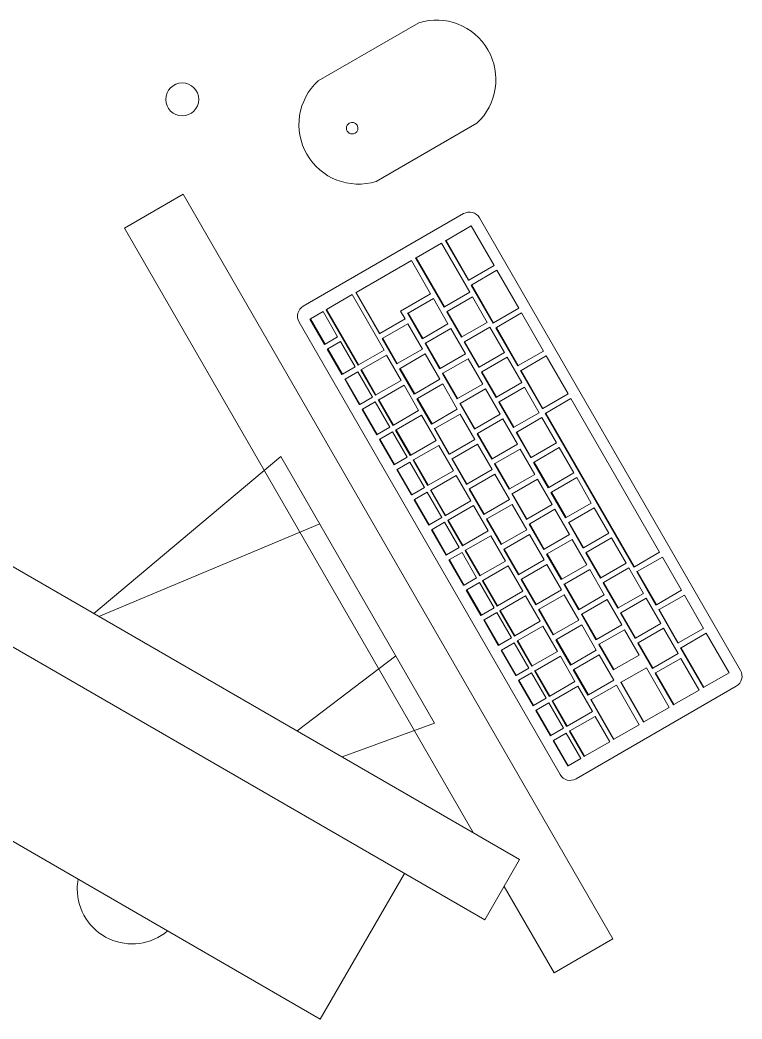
# Model space of a CAD drawing. Header units: millimetres. Extents: x 155920 to 295199, y -4084 to 97293.
# Drawn here: x 182452 to 182847, y 20734 to 21280 of the extents above; entities that cross this region are included whole.
import ezdxf

# ---------------------------------------------------------------- set-up
doc = ezdxf.new("R2010")
doc.units = ezdxf.units.MM
doc.header["$MEASUREMENT"] = 0
for name, color, linetype, lineweight in [('A-GENM', 8, 'CONTINUOUS', 9), ('E-ELEC-EQPM', 8, 'CONTINUOUS', 9), ('I-FURN', 8, 'CONTINUOUS', 9)]:
    doc.layers.add(name, color=color, linetype=linetype, lineweight=lineweight)

msp = doc.modelspace()

# ---------------------------------------------------------------- linework, layer by layer
at = {"layer": 'A-GENM'}
for p, q in [((182670.14, 21278.9), (182615.15, 21247.15)), ((182646.9, 21192.16), (182701.89, 21223.91)), ((182694.66, 21174.55), (182607.05, 21123.96)), ((182846.1, 20924.94), (182703.33, 21172.22)), ((182698.91, 21167.9), (182685.11, 21159.93)), ((182711.41, 21146.25), (182698.91, 21167.9)), ((182682.54, 21158.45), (182668.72, 21150.46)), ((182698.04, 21131.6), (182682.54, 21158.45)), ((182684.87, 21159.79), (182685.11, 21159.93)), ((182697.37, 21138.14), (182684.87, 21159.79)), ((182685.11, 21159.93), (182697.61, 21138.28)), ((182668.48, 21150.33), (182668.72, 21150.46)), ((182683.98, 21123.48), (182668.48, 21150.33)), ((182668.72, 21150.46), (182684.22, 21123.62)), ((182666.15, 21148.98), (182635.94, 21131.54)), ((182676.65, 21130.79), (182666.15, 21148.98)), ((182697.61, 21138.28), (182711.41, 21146.25)), ((182712.91, 21143.65), (182699.11, 21135.68)), ((182724.91, 21122.86), (182712.91, 21143.65)), ((182697.37, 21138.14), (182697.61, 21138.28)), ((182698.87, 21135.54), (182699.11, 21135.68)), ((182710.87, 21114.76), (182698.87, 21135.54)), ((182699.11, 21135.68), (182711.11, 21114.9)), ((182633.85, 21130.33), (182619.78, 21122.21)), ((182651.35, 21100.02), (182633.85, 21130.33)), ((182635.7, 21131.4), (182635.94, 21131.54)), ((182648.7, 21108.88), (182635.7, 21131.4)), ((182635.94, 21131.54), (182648.94, 21109.02)), ((182660.26, 21121.33), (182676.65, 21130.79)), ((182678.15, 21128.2), (182664.33, 21120.22)), ((182686.15, 21114.34), (182678.15, 21128.2)), ((182684.22, 21123.62), (182698.04, 21131.6)), ((182699.54, 21129), (182685.72, 21121.02)), ((182707.54, 21115.14), (182699.54, 21129)), ((182683.98, 21123.48), (182684.22, 21123.62)), ((182711.11, 21114.9), (182724.91, 21122.86)), ((182610.68, 21116.95), (182610.92, 21117.09)), ((182618.68, 21103.1), (182610.68, 21116.95)), ((182617.83, 21121.08), (182610.92, 21117.09)), ((182610.92, 21117.09), (182618.92, 21103.24)), ((182625.83, 21107.23), (182617.83, 21121.08)), ((182619.54, 21122.07), (182619.78, 21122.21)), ((182637.04, 21091.76), (182619.54, 21122.07)), ((182619.78, 21122.21), (182637.28, 21091.9)), ((182648.94, 21109.02), (182662.76, 21117)), ((182662.76, 21117), (182660.26, 21121.33)), ((182664.09, 21120.08), (182664.33, 21120.22)), ((182672.09, 21106.22), (182664.09, 21120.08)), ((182664.33, 21120.22), (182672.33, 21106.36)), ((182685.48, 21120.88), (182685.72, 21121.02)), ((182693.48, 21107.03), (182685.48, 21120.88)), ((182685.72, 21121.02), (182693.72, 21107.16)), ((182726.41, 21120.27), (182712.61, 21112.3)), ((182738.41, 21099.48), (182726.41, 21120.27)), ((182604.72, 21115.29), (182747.49, 20868.01)), ((182664.26, 21114.4), (182650.44, 21106.42)), ((182672.26, 21100.55), (182664.26, 21114.4)), ((182672.33, 21106.36), (182686.15, 21114.34)), ((182687.65, 21111.74), (182673.83, 21103.76)), ((182695.65, 21097.89), (182687.65, 21111.74)), ((182693.72, 21107.16), (182707.54, 21115.14)), ((182709.04, 21112.55), (182695.22, 21104.57)), ((182717.04, 21098.69), (182709.04, 21112.55)), ((182710.87, 21114.76), (182711.11, 21114.9)), ((182712.37, 21112.16), (182712.61, 21112.3)), ((182724.37, 21091.37), (182712.37, 21112.16)), ((182712.61, 21112.3), (182724.61, 21091.51)), ((182618.92, 21103.24), (182625.83, 21107.23)), ((182648.7, 21108.88), (182648.94, 21109.02)), ((182650.2, 21106.28), (182650.44, 21106.42)), ((182658.2, 21092.43), (182650.2, 21106.28)), ((182650.44, 21106.42), (182658.44, 21092.57)), ((182672.09, 21106.22), (182672.33, 21106.36)), ((182693.48, 21107.03), (182693.72, 21107.16)), ((182618.68, 21103.1), (182618.92, 21103.24)), ((182620.18, 21100.5), (182620.42, 21100.64)), ((182628.18, 21086.64), (182620.18, 21100.5)), ((182627.33, 21104.63), (182620.42, 21100.64)), ((182620.42, 21100.64), (182628.42, 21086.78)), ((182635.33, 21090.77), (182627.33, 21104.63)), ((182658.44, 21092.57), (182672.26, 21100.55)), ((182673.59, 21103.62), (182673.83, 21103.76)), ((182681.59, 21089.77), (182673.59, 21103.62)), ((182673.83, 21103.76), (182681.83, 21089.91)), ((182694.98, 21104.43), (182695.22, 21104.57)), ((182702.98, 21090.57), (182694.98, 21104.43)), ((182695.22, 21104.57), (182703.22, 21090.71)), ((182637.28, 21091.9), (182651.35, 21100.02)), ((182652.61, 21097.28), (182638.78, 21089.3)), ((182660.61, 21083.43), (182652.61, 21097.28)), ((182673.76, 21097.95), (182659.94, 21089.97)), ((182681.76, 21084.09), (182673.76, 21097.95)), ((182681.83, 21089.91), (182695.65, 21097.89)), ((182697.15, 21095.29), (182683.33, 21087.31)), ((182705.15, 21081.43), (182697.15, 21095.29)), ((182703.22, 21090.71), (182717.04, 21098.69)), ((182718.54, 21096.09), (182704.72, 21088.11)), ((182726.54, 21082.24), (182718.54, 21096.09)), ((182724.61, 21091.51), (182738.41, 21099.48)), ((182739.91, 21096.88), (182726.11, 21088.91)), ((182751.91, 21076.1), (182739.91, 21096.88)), ((182628.42, 21086.78), (182635.33, 21090.77)), ((182637.04, 21091.76), (182637.28, 21091.9)), ((182658.2, 21092.43), (182658.44, 21092.57)), ((182659.7, 21089.83), (182659.94, 21089.97)), ((182667.7, 21075.97), (182659.7, 21089.83)), ((182659.94, 21089.97), (182667.94, 21076.11)), ((182681.59, 21089.77), (182681.83, 21089.91)), ((182702.98, 21090.57), (182703.22, 21090.71)), ((182724.37, 21091.37), (182724.61, 21091.51)), ((182628.18, 21086.64), (182628.42, 21086.78)), ((182629.68, 21084.05), (182629.92, 21084.18)), ((182636.83, 21088.17), (182629.92, 21084.18)), ((182629.92, 21084.18), (182637.92, 21070.33)), ((182644.83, 21074.32), (182636.83, 21088.17)), ((182638.54, 21089.16), (182638.78, 21089.3)), ((182646.54, 21075.31), (182638.54, 21089.16)), ((182638.78, 21089.3), (182646.78, 21075.45)), ((182667.94, 21076.11), (182681.76, 21084.09)), ((182683.09, 21087.17), (182683.33, 21087.31)), ((182691.09, 21073.31), (182683.09, 21087.17)), ((182683.33, 21087.31), (182691.33, 21073.45)), ((182704.48, 21087.97), (182704.72, 21088.11)), ((182712.48, 21074.12), (182704.48, 21087.97)), ((182704.72, 21088.11), (182712.72, 21074.25)), ((182725.87, 21088.78), (182726.11, 21088.91)), ((182737.87, 21067.99), (182725.87, 21088.78)), ((182726.11, 21088.91), (182738.11, 21068.13)), ((182637.68, 21070.19), (182629.68, 21084.05)), ((182646.78, 21075.45), (182660.61, 21083.43)), ((182662.11, 21080.83), (182648.28, 21072.85)), ((182670.11, 21066.97), (182662.11, 21080.83)), ((182683.26, 21081.49), (182669.44, 21073.51)), ((182691.26, 21067.64), (182683.26, 21081.49)), ((182691.33, 21073.45), (182705.15, 21081.43)), ((182706.65, 21078.83), (182692.83, 21070.85)), ((182714.65, 21064.98), (182706.65, 21078.83)), ((182712.72, 21074.25), (182726.54, 21082.24)), ((182728.04, 21079.64), (182714.22, 21071.66)), ((182736.04, 21065.78), (182728.04, 21079.64)), ((182637.92, 21070.33), (182644.83, 21074.32)), ((182646.54, 21075.31), (182646.78, 21075.45)), ((182667.7, 21075.97), (182667.94, 21076.11)), ((182669.2, 21073.38), (182669.44, 21073.51)), ((182677.2, 21059.52), (182669.2, 21073.38)), ((182669.44, 21073.51), (182677.44, 21059.66)), ((182691.09, 21073.31), (182691.33, 21073.45)), ((182712.48, 21074.12), (182712.72, 21074.25)), ((182738.11, 21068.13), (182751.91, 21076.1)), ((182753.41, 21073.5), (182739.61, 21065.53)), ((182801.91, 20989.5), (182753.41, 21073.5)), ((182637.68, 21070.19), (182637.92, 21070.33)), ((182639.18, 21067.59), (182639.42, 21067.73)), ((182646.33, 21071.72), (182639.42, 21067.73)), ((182639.42, 21067.73), (182647.42, 21053.87)), ((182654.33, 21057.86), (182646.33, 21071.72)), ((182648.04, 21072.71), (182648.28, 21072.85)), ((182656.04, 21058.85), (182648.04, 21072.71)), ((182648.28, 21072.85), (182656.28, 21058.99)), ((182692.59, 21070.71), (182692.83, 21070.85)), ((182700.59, 21056.86), (182692.59, 21070.71)), ((182692.83, 21070.85), (182700.83, 21057)), ((182713.98, 21071.52), (182714.22, 21071.66)), ((182721.98, 21057.66), (182713.98, 21071.52)), ((182714.22, 21071.66), (182722.22, 21057.8)), ((182737.87, 21067.99), (182738.11, 21068.13)), ((182647.18, 21053.73), (182639.18, 21067.59)), ((182656.28, 21058.99), (182670.11, 21066.97)), ((182671.61, 21064.37), (182657.78, 21056.39)), ((182679.61, 21050.52), (182671.61, 21064.37)), ((182677.44, 21059.66), (182691.26, 21067.64)), ((182692.76, 21065.04), (182678.94, 21057.06)), ((182700.76, 21051.18), (182692.76, 21065.04)), ((182700.83, 21057), (182714.65, 21064.98)), ((182716.15, 21062.38), (182702.33, 21054.4)), ((182724.15, 21048.52), (182716.15, 21062.38)), ((182722.22, 21057.8), (182736.04, 21065.78)), ((182737.54, 21063.18), (182723.72, 21055.2)), ((182745.54, 21049.33), (182737.54, 21063.18)), ((182739.37, 21065.39), (182739.61, 21065.53)), ((182787.87, 20981.39), (182739.37, 21065.39)), ((182739.61, 21065.53), (182788.11, 20981.53)), ((182647.42, 21053.87), (182654.33, 21057.86)), ((182656.04, 21058.85), (182656.28, 21058.99)), ((182677.2, 21059.52), (182677.44, 21059.66)), ((182678.7, 21056.92), (182678.94, 21057.06)), ((182686.7, 21043.06), (182678.7, 21056.92)), ((182678.94, 21057.06), (182686.94, 21043.2)), ((182700.59, 21056.86), (182700.83, 21057)), ((182721.98, 21057.66), (182722.22, 21057.8)), ((182647.18, 21053.73), (182647.42, 21053.87)), ((182655.83, 21055.27), (182648.92, 21051.27)), ((182663.83, 21041.41), (182655.83, 21055.27)), ((182657.54, 21056.26), (182657.78, 21056.39)), ((182665.54, 21042.4), (182657.54, 21056.26)), ((182657.78, 21056.39), (182665.78, 21042.54)), ((182702.09, 21054.26), (182702.33, 21054.4)), ((182710.09, 21040.4), (182702.09, 21054.26)), ((182702.33, 21054.4), (182710.33, 21040.54)), ((182723.48, 21055.06), (182723.72, 21055.2)), ((182731.48, 21041.21), (182723.48, 21055.06)), ((182723.72, 21055.2), (182731.72, 21041.35)), ((182648.68, 21051.14), (182648.92, 21051.27)), ((182656.68, 21037.28), (182648.68, 21051.14)), ((182648.92, 21051.27), (182656.92, 21037.42)), ((182665.78, 21042.54), (182679.61, 21050.52)), ((182681.11, 21047.92), (182667.28, 21039.94)), ((182689.11, 21034.06), (182681.11, 21047.92)), ((182686.94, 21043.2), (182700.76, 21051.18)), ((182702.26, 21048.58), (182688.44, 21040.6)), ((182710.26, 21034.73), (182702.26, 21048.58)), ((182710.33, 21040.54), (182724.15, 21048.52)), ((182725.65, 21045.92), (182711.83, 21037.94)), ((182733.65, 21032.07), (182725.65, 21045.92)), ((182731.72, 21041.35), (182745.54, 21049.33)), ((182747.04, 21046.73), (182733.22, 21038.75)), ((182755.04, 21032.87), (182747.04, 21046.73)), ((182656.92, 21037.42), (182663.83, 21041.41)), ((182665.54, 21042.4), (182665.78, 21042.54)), ((182686.7, 21043.06), (182686.94, 21043.2)), ((182688.2, 21040.47), (182688.44, 21040.6)), ((182696.2, 21026.61), (182688.2, 21040.47)), ((182688.44, 21040.6), (182696.44, 21026.75)), ((182710.09, 21040.4), (182710.33, 21040.54)), ((182731.48, 21041.21), (182731.72, 21041.35)), ((182656.68, 21037.28), (182656.92, 21037.42)), ((182665.33, 21038.81), (182658.42, 21034.82)), ((182673.33, 21024.95), (182665.33, 21038.81)), ((182667.04, 21039.8), (182667.28, 21039.94)), ((182675.04, 21025.94), (182667.04, 21039.8)), ((182667.28, 21039.94), (182675.28, 21026.08)), ((182711.59, 21037.81), (182711.83, 21037.94)), ((182719.59, 21023.95), (182711.59, 21037.81)), ((182711.83, 21037.94), (182719.83, 21024.09)), ((182732.98, 21038.61), (182733.22, 21038.75)), ((182740.98, 21024.75), (182732.98, 21038.61)), ((182733.22, 21038.75), (182741.22, 21024.89)), ((182658.18, 21034.68), (182658.42, 21034.82)), ((182666.18, 21020.83), (182658.18, 21034.68)), ((182658.42, 21034.82), (182666.42, 21020.96)), ((182675.28, 21026.08), (182689.11, 21034.06)), ((182690.61, 21031.47), (182676.78, 21023.48)), ((182698.61, 21017.61), (182690.61, 21031.47)), ((182696.44, 21026.75), (182710.26, 21034.73)), ((182711.76, 21032.13), (182697.94, 21024.15)), ((182719.76, 21018.27), (182711.76, 21032.13)), ((182719.83, 21024.09), (182733.65, 21032.07)), ((182741.22, 21024.89), (182755.04, 21032.87)), ((182756.54, 21030.27), (182742.72, 21022.29)), ((182764.54, 21016.42), (182756.54, 21030.27)), ((182666.42, 21020.96), (182673.33, 21024.95)), ((182675.04, 21025.94), (182675.28, 21026.08)), ((182696.2, 21026.61), (182696.44, 21026.75)), ((182697.7, 21024.01), (182697.94, 21024.15)), ((182697.94, 21024.15), (182705.94, 21010.29)), ((182719.59, 21023.95), (182719.83, 21024.09)), ((182735.15, 21029.47), (182721.33, 21021.49)), ((182743.15, 21015.61), (182735.15, 21029.47)), ((182740.98, 21024.75), (182741.22, 21024.89)), ((182666.18, 21020.83), (182666.42, 21020.96)), ((182674.83, 21022.36), (182667.92, 21018.37)), ((182682.83, 21008.5), (182674.83, 21022.36)), ((182676.54, 21023.35), (182676.78, 21023.48)), ((182684.54, 21009.49), (182676.54, 21023.35)), ((182676.78, 21023.48), (182684.78, 21009.63)), ((182705.7, 21010.16), (182697.7, 21024.01)), ((182721.09, 21021.35), (182721.33, 21021.49)), ((182729.09, 21007.49), (182721.09, 21021.35)), ((182721.33, 21021.49), (182729.33, 21007.63)), ((182742.48, 21022.15), (182742.72, 21022.29)), ((182750.48, 21008.3), (182742.48, 21022.15)), ((182742.72, 21022.29), (182750.72, 21008.44)), ((182667.68, 21018.23), (182667.92, 21018.37)), ((182675.68, 21004.37), (182667.68, 21018.23)), ((182667.92, 21018.37), (182675.92, 21004.51)), ((182684.78, 21009.63), (182698.61, 21017.61)), ((182700.11, 21015.01), (182686.28, 21007.03)), ((182708.11, 21001.15), (182700.11, 21015.01)), ((182705.94, 21010.29), (182719.76, 21018.27)), ((182721.26, 21015.68), (182707.44, 21007.7)), ((182729.26, 21001.82), (182721.26, 21015.68)), ((182729.33, 21007.63), (182743.15, 21015.61)), ((182750.72, 21008.44), (182764.54, 21016.42)), ((182766.04, 21013.82), (182752.22, 21005.84)), ((182774.04, 20999.96), (182766.04, 21013.82)), ((182675.92, 21004.51), (182682.83, 21008.5)), ((182684.54, 21009.49), (182684.78, 21009.63)), ((182705.7, 21010.16), (182705.94, 21010.29)), ((182707.2, 21007.56), (182707.44, 21007.7)), ((182707.44, 21007.7), (182715.44, 20993.84)), ((182744.65, 21013.02), (182730.83, 21005.04)), ((182752.65, 20999.16), (182744.65, 21013.02)), ((182750.48, 21008.3), (182750.72, 21008.44)), ((182675.68, 21004.37), (182675.92, 21004.51)), ((182684.33, 21005.9), (182677.42, 21001.91)), ((182692.33, 20992.05), (182684.33, 21005.9)), ((182686.04, 21006.89), (182686.28, 21007.03)), ((182694.04, 20993.04), (182686.04, 21006.89)), ((182686.28, 21007.03), (182694.28, 20993.17)), ((182715.2, 20993.7), (182707.2, 21007.56)), ((182729.09, 21007.49), (182729.33, 21007.63)), ((182730.59, 21004.9), (182730.83, 21005.04)), ((182738.59, 20991.04), (182730.59, 21004.9)), ((182730.83, 21005.04), (182738.83, 20991.18)), ((182751.98, 21005.7), (182752.22, 21005.84)), ((182759.98, 20991.84), (182751.98, 21005.7)), ((182752.22, 21005.84), (182760.22, 20991.98)), ((182677.18, 21001.77), (182677.42, 21001.91)), ((182685.18, 20987.92), (182677.18, 21001.77)), ((182677.42, 21001.91), (182685.42, 20988.05)), ((182694.28, 20993.17), (182708.11, 21001.15)), ((182709.61, 20998.56), (182695.78, 20990.58)), ((182717.61, 20984.7), (182709.61, 20998.56)), ((182715.44, 20993.84), (182729.26, 21001.82)), ((182730.76, 20999.22), (182716.94, 20991.24)), ((182738.76, 20985.37), (182730.76, 20999.22)), ((182738.83, 20991.18), (182752.65, 20999.16)), ((182760.22, 20991.98), (182774.04, 20999.96)), ((182775.54, 20997.36), (182761.72, 20989.38)), ((182783.54, 20983.51), (182775.54, 20997.36)), ((182685.42, 20988.05), (182692.33, 20992.05)), ((182694.04, 20993.04), (182694.28, 20993.17)), ((182715.2, 20993.7), (182715.44, 20993.84)), ((182754.15, 20996.56), (182740.33, 20988.58)), ((182762.15, 20982.7), (182754.15, 20996.56)), ((182759.98, 20991.84), (182760.22, 20991.98)), ((182685.18, 20987.92), (182685.42, 20988.05)), ((182693.83, 20989.45), (182686.92, 20985.46)), ((182701.83, 20975.59), (182693.83, 20989.45)), ((182695.54, 20990.44), (182695.78, 20990.58)), ((182703.54, 20976.58), (182695.54, 20990.44)), ((182695.78, 20990.58), (182703.78, 20976.72)), ((182716.7, 20991.1), (182716.94, 20991.24)), ((182724.7, 20977.25), (182716.7, 20991.1)), ((182716.94, 20991.24), (182724.94, 20977.38)), ((182738.59, 20991.04), (182738.83, 20991.18)), ((182740.09, 20988.44), (182740.33, 20988.58)), ((182748.09, 20974.59), (182740.09, 20988.44)), ((182740.33, 20988.58), (182748.33, 20974.72)), ((182761.48, 20989.25), (182761.72, 20989.38)), ((182769.48, 20975.39), (182761.48, 20989.25)), ((182761.72, 20989.38), (182769.72, 20975.53)), ((182788.11, 20981.53), (182801.91, 20989.5)), ((182803.41, 20986.9), (182789.61, 20978.93)), ((182813.91, 20968.71), (182803.41, 20986.9)), ((182686.68, 20985.32), (182686.92, 20985.46)), ((182694.68, 20971.46), (182686.68, 20985.32)), ((182686.92, 20985.46), (182694.92, 20971.6)), ((182703.78, 20976.72), (182717.61, 20984.7)), ((182719.11, 20982.1), (182705.28, 20974.12)), ((182727.11, 20968.25), (182719.11, 20982.1)), ((182724.94, 20977.38), (182738.76, 20985.37)), ((182740.26, 20982.77), (182726.44, 20974.79)), ((182748.26, 20968.91), (182740.26, 20982.77)), ((182748.33, 20974.72), (182762.15, 20982.7)), ((182769.72, 20975.53), (182783.54, 20983.51)), ((182785.04, 20980.91), (182771.22, 20972.93)), ((182793.04, 20967.05), (182785.04, 20980.91)), ((182787.87, 20981.39), (182788.11, 20981.53)), ((182694.92, 20971.6), (182701.83, 20975.59)), ((182703.54, 20976.58), (182703.78, 20976.72)), ((182724.7, 20977.25), (182724.94, 20977.38)), ((182763.65, 20980.11), (182749.83, 20972.13)), ((182771.65, 20966.25), (182763.65, 20980.11)), ((182769.48, 20975.39), (182769.72, 20975.53)), ((182789.37, 20978.79), (182789.61, 20978.93)), ((182799.87, 20960.6), (182789.37, 20978.79)), ((182789.61, 20978.93), (182800.11, 20960.74)), ((182694.68, 20971.46), (182694.92, 20971.6)), ((182703.33, 20972.99), (182696.42, 20969)), ((182711.33, 20959.14), (182703.33, 20972.99)), ((182705.04, 20973.98), (182705.28, 20974.12)), ((182713.04, 20960.13), (182705.04, 20973.98)), ((182705.28, 20974.12), (182713.28, 20960.27)), ((182726.2, 20974.65), (182726.44, 20974.79)), ((182734.2, 20960.79), (182726.2, 20974.65)), ((182726.44, 20974.79), (182734.44, 20960.93)), ((182748.09, 20974.59), (182748.33, 20974.72)), ((182749.59, 20971.99), (182749.83, 20972.13)), ((182757.59, 20958.13), (182749.59, 20971.99)), ((182749.83, 20972.13), (182757.83, 20958.27)), ((182770.98, 20972.79), (182771.22, 20972.93)), ((182778.98, 20958.93), (182770.98, 20972.79)), ((182771.22, 20972.93), (182779.22, 20959.07)), ((182696.18, 20968.86), (182696.42, 20969)), ((182704.18, 20955.01), (182696.18, 20968.86)), ((182696.42, 20969), (182704.42, 20955.15)), ((182713.28, 20960.27), (182727.11, 20968.25)), ((182728.61, 20965.65), (182714.78, 20957.67)), ((182736.61, 20951.79), (182728.61, 20965.65)), ((182734.44, 20960.93), (182748.26, 20968.91)), ((182749.76, 20966.31), (182735.94, 20958.33)), ((182757.76, 20952.46), (182749.76, 20966.31)), ((182757.83, 20958.27), (182771.65, 20966.25)), ((182779.22, 20959.07), (182793.04, 20967.05)), ((182794.54, 20964.46), (182780.72, 20956.48)), ((182802.54, 20950.6), (182794.54, 20964.46)), ((182800.11, 20960.74), (182813.91, 20968.71)), ((182815.41, 20966.11), (182801.61, 20958.14)), ((182825.91, 20947.93), (182815.41, 20966.11)), ((182704.42, 20955.15), (182711.33, 20959.14)), ((182713.04, 20960.13), (182713.28, 20960.27)), ((182734.2, 20960.79), (182734.44, 20960.93)), ((182773.15, 20963.65), (182759.33, 20955.67)), ((182781.15, 20949.8), (182773.15, 20963.65)), ((182778.98, 20958.93), (182779.22, 20959.07)), ((182799.87, 20960.6), (182800.11, 20960.74)), ((182704.18, 20955.01), (182704.42, 20955.15)), ((182712.83, 20956.54), (182705.92, 20952.55)), ((182720.83, 20942.68), (182712.83, 20956.54)), ((182714.54, 20957.53), (182714.78, 20957.67)), ((182722.54, 20943.67), (182714.54, 20957.53)), ((182714.78, 20957.67), (182722.78, 20943.81)), ((182735.7, 20958.19), (182735.94, 20958.33)), ((182743.7, 20944.34), (182735.7, 20958.19)), ((182735.94, 20958.33), (182743.94, 20944.48)), ((182757.59, 20958.13), (182757.83, 20958.27)), ((182759.09, 20955.53), (182759.33, 20955.67)), ((182767.09, 20941.68), (182759.09, 20955.53)), ((182759.33, 20955.67), (182767.33, 20941.82)), ((182780.48, 20956.34), (182780.72, 20956.48)), ((182788.48, 20942.48), (182780.48, 20956.34)), ((182780.72, 20956.48), (182788.72, 20942.62)), ((182801.37, 20958.01), (182801.61, 20958.14)), ((182811.87, 20939.82), (182801.37, 20958.01)), ((182801.61, 20958.14), (182812.11, 20939.96)), ((182705.68, 20952.41), (182705.92, 20952.55)), ((182713.68, 20938.55), (182705.68, 20952.41)), ((182705.92, 20952.55), (182713.92, 20938.69)), ((182722.78, 20943.81), (182736.61, 20951.79)), ((182738.11, 20949.19), (182724.28, 20941.21)), ((182746.11, 20935.34), (182738.11, 20949.19)), ((182743.94, 20944.48), (182757.76, 20952.46)), ((182759.26, 20949.86), (182745.44, 20941.88)), ((182767.26, 20936), (182759.26, 20949.86)), ((182767.33, 20941.82), (182781.15, 20949.8)), ((182788.72, 20942.62), (182802.54, 20950.6)), ((182804.04, 20948), (182790.22, 20940.02)), ((182812.04, 20934.14), (182804.04, 20948)), ((182812.11, 20939.96), (182825.91, 20947.93)), ((182713.92, 20938.69), (182720.83, 20942.68)), ((182722.54, 20943.67), (182722.78, 20943.81)), ((182743.7, 20944.34), (182743.94, 20944.48)), ((182782.65, 20947.2), (182768.83, 20939.22)), ((182790.65, 20933.34), (182782.65, 20947.2)), ((182788.48, 20942.48), (182788.72, 20942.62)), ((182827.41, 20945.33), (182813.61, 20937.36)), ((182839.91, 20923.68), (182827.41, 20945.33)), ((182713.68, 20938.55), (182713.92, 20938.69)), ((182722.33, 20940.08), (182715.42, 20936.09)), ((182730.33, 20926.23), (182722.33, 20940.08)), ((182724.04, 20941.07), (182724.28, 20941.21)), ((182732.04, 20927.22), (182724.04, 20941.07)), ((182724.28, 20941.21), (182732.28, 20927.36)), ((182745.2, 20941.74), (182745.44, 20941.88)), ((182753.2, 20927.88), (182745.2, 20941.74)), ((182745.44, 20941.88), (182753.44, 20928.02)), ((182767.09, 20941.68), (182767.33, 20941.82)), ((182768.59, 20939.08), (182768.83, 20939.22)), ((182776.59, 20925.22), (182768.59, 20939.08)), ((182768.83, 20939.22), (182776.83, 20925.36)), ((182789.98, 20939.88), (182790.22, 20940.02)), ((182797.98, 20926.03), (182789.98, 20939.88)), ((182790.22, 20940.02), (182798.22, 20926.16)), ((182811.87, 20939.82), (182812.11, 20939.96)), ((182813.37, 20937.22), (182813.61, 20937.36)), ((182825.87, 20915.57), (182813.37, 20937.22)), ((182813.61, 20937.36), (182826.11, 20915.71)), ((182715.18, 20935.96), (182715.42, 20936.09)), ((182723.18, 20922.1), (182715.18, 20935.96)), ((182715.42, 20936.09), (182723.42, 20922.24)), ((182732.28, 20927.36), (182746.11, 20935.34)), ((182747.61, 20932.74), (182733.78, 20924.76)), ((182755.61, 20918.88), (182747.61, 20932.74)), ((182753.44, 20928.02), (182767.26, 20936)), ((182768.76, 20933.4), (182754.94, 20925.42)), ((182776.76, 20919.55), (182768.76, 20933.4)), ((182776.83, 20925.36), (182790.65, 20933.34)), ((182798.22, 20926.16), (182812.04, 20934.14)), ((182813.52, 20931.54), (182799.72, 20923.57)), ((182823.52, 20914.22), (182813.52, 20931.54)), ((182723.42, 20922.24), (182730.33, 20926.23)), ((182732.04, 20927.22), (182732.28, 20927.36)), ((182753.2, 20927.88), (182753.44, 20928.02)), ((182794.63, 20926.4), (182780.83, 20918.43)), ((182807.13, 20904.75), (182794.63, 20926.4)), ((182797.98, 20926.03), (182798.22, 20926.16)), ((182723.18, 20922.1), (182723.42, 20922.24)), ((182731.83, 20923.63), (182724.92, 20919.64)), ((182739.83, 20909.77), (182731.83, 20923.63)), ((182733.54, 20924.62), (182733.78, 20924.76)), ((182741.54, 20910.76), (182733.54, 20924.62)), ((182733.78, 20924.76), (182741.78, 20910.9)), ((182754.7, 20925.28), (182754.94, 20925.42)), ((182762.7, 20911.43), (182754.7, 20925.28)), ((182754.94, 20925.42), (182762.94, 20911.57)), ((182776.59, 20925.22), (182776.83, 20925.36)), ((182799.48, 20923.43), (182799.72, 20923.57)), ((182809.48, 20906.11), (182799.48, 20923.43)), ((182799.72, 20923.57), (182809.72, 20906.25)), ((182826.11, 20915.71), (182839.91, 20923.68)), ((182724.68, 20919.5), (182724.92, 20919.64)), ((182732.68, 20905.64), (182724.68, 20919.5)), ((182724.92, 20919.64), (182732.92, 20905.78)), ((182741.78, 20910.9), (182755.61, 20918.88)), ((182757.11, 20916.28), (182743.28, 20908.3)), ((182756.17, 20865.69), (182843.78, 20916.27)), ((182765.11, 20902.43), (182757.11, 20916.28)), ((182762.94, 20911.57), (182776.76, 20919.55)), ((182778.24, 20916.94), (182764.44, 20908.97)), ((182790.74, 20895.29), (182778.24, 20916.94)), ((182780.59, 20918.29), (182780.83, 20918.43)), ((182793.09, 20896.64), (182780.59, 20918.29)), ((182780.83, 20918.43), (182793.33, 20896.78)), ((182825.87, 20915.57), (182826.11, 20915.71)), ((182732.92, 20905.78), (182739.83, 20909.77)), ((182741.54, 20910.76), (182741.78, 20910.9)), ((182762.7, 20911.43), (182762.94, 20911.57)), ((182809.72, 20906.25), (182823.52, 20914.22)), ((182732.68, 20905.64), (182732.92, 20905.78)), ((182741.33, 20907.17), (182734.42, 20903.18)), ((182749.33, 20893.32), (182741.33, 20907.17)), ((182743.04, 20908.17), (182743.28, 20908.3)), ((182751.04, 20894.31), (182743.04, 20908.17)), ((182743.28, 20908.3), (182751.28, 20894.45)), ((182764.2, 20908.83), (182764.44, 20908.97)), ((182776.7, 20887.18), (182764.2, 20908.83)), ((182764.44, 20908.97), (182776.94, 20887.32)), ((182793.33, 20896.78), (182807.13, 20904.75)), ((182809.48, 20906.11), (182809.72, 20906.25)), ((182734.18, 20903.05), (182734.42, 20903.18)), ((182742.18, 20889.19), (182734.18, 20903.05)), ((182734.42, 20903.18), (182742.42, 20889.33)), ((182751.28, 20894.45), (182765.11, 20902.43)), ((182766.61, 20899.83), (182752.78, 20891.85)), ((182774.61, 20885.97), (182766.61, 20899.83)), ((182742.42, 20889.33), (182749.33, 20893.32)), ((182751.04, 20894.31), (182751.28, 20894.45)), ((182776.94, 20887.32), (182790.74, 20895.29)), ((182793.09, 20896.64), (182793.33, 20896.78)), ((182742.18, 20889.19), (182742.42, 20889.33)), ((182750.83, 20890.72), (182743.92, 20886.73)), ((182758.83, 20876.86), (182750.83, 20890.72)), ((182752.54, 20891.71), (182752.78, 20891.85)), ((182760.54, 20877.85), (182752.54, 20891.71)), ((182752.78, 20891.85), (182760.78, 20877.99)), ((182743.68, 20886.59), (182743.92, 20886.73)), ((182751.68, 20872.74), (182743.68, 20886.59)), ((182743.92, 20886.73), (182751.92, 20872.87)), ((182760.78, 20877.99), (182774.61, 20885.97)), ((182776.7, 20887.18), (182776.94, 20887.32)), ((182751.92, 20872.87), (182758.83, 20876.86)), ((182760.54, 20877.85), (182760.78, 20877.99)), ((182751.68, 20872.74), (182751.92, 20872.87))]:
    msp.add_line(p, q, dxfattribs=at)
for centre, radius, start, end in [((182679.83, 21247.83), 32.54, 312.6804, 107.3196), ((182637.21, 21223.23), 32.54, 132.6804, 287.3196), ((182633.75, 21221.23), 3.16, 120, 300), ((182633.75, 21221.23), 3.16, 300, 120), ((182697.83, 21169.05), 6.35, 30, 120), ((182610.22, 21118.47), 6.35, 120, 210), ((182840.6, 20921.77), 6.35, 300, 30), ((182752.99, 20871.18), 6.35, 210, 300)]:
    msp.add_arc(centre, radius, start, end, dxfattribs=at)
at = {"layer": 'E-ELEC-EQPM'}
for p, q in [((182032.51, 21221.62), (182725.33, 20821.62)), ((182032.51, 21221.62), (182725.33, 20821.62)), ((182706.28, 20788.63), (182013.46, 21188.63)), ((182616.34, 20734.44), (182011.5, 21083.64)), ((182616.34, 20734.44), (182011.5, 21083.64)), ((182725.33, 20821.62), (182706.28, 20788.63)), ((182725.33, 20821.62), (182706.28, 20788.63)), ((182662.29, 20814.03), (182616.34, 20734.44)), ((182662.29, 20814.03), (182616.34, 20734.44)), ((182706.28, 20788.63), (182662.29, 20814.03))]:
    msp.add_line(p, q, dxfattribs=at)
at = {"layer": 'I-FURN'}
for p, q in [((182509.2, 21166.58), (182541.31, 21185.12)), ((182776.26, 20778.18), (182541.31, 21185.12)), ((182509.2, 21166.58), (182699.87, 20836.32)), ((182492.52, 20956.03), (182594.71, 21041.83)), ((182594.71, 21041.83), (182678.87, 20896.07)), ((182616.01, 21004.95), (182495.3, 20954.43)), ((182657.57, 20932.95), (182603.64, 20891.88)), ((182678.87, 20896.07), (182628.28, 20877.65)), ((182716.84, 20806.92), (182744.15, 20759.64)), ((182744.15, 20759.64), (182776.26, 20778.18))]:
    msp.add_line(p, q, dxfattribs=at)
for centre, radius, start, end in [((182540.85, 21237), 9, 0, 180), ((182540.85, 21237), 9, 180, 0), ((182513.44, 20805.48), 30, 169.793, 180), ((182513.44, 20805.48), 30, 180, 310.207)]:
    msp.add_arc(centre, radius, start, end, dxfattribs=at)

doc.saveas('drawing.dxf')
